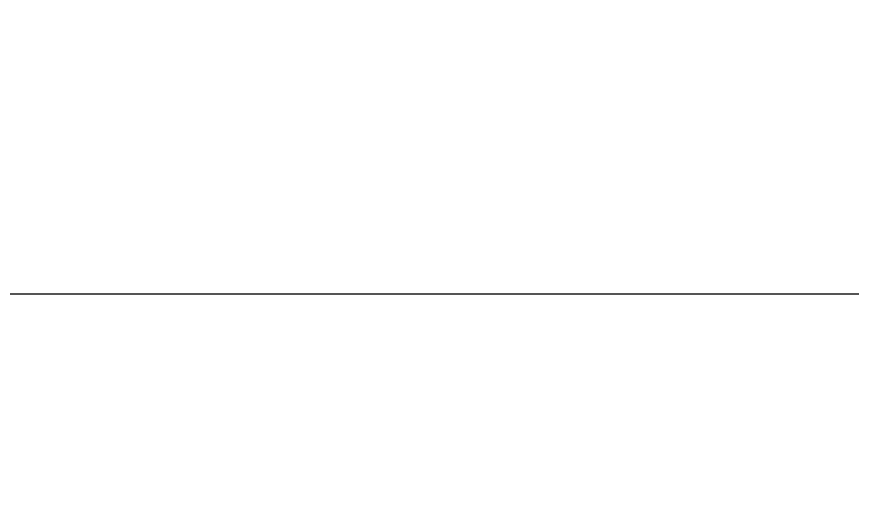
# Model space of a CAD drawing. Extents: x 352140 to 354978, y 6304672 to 6307963.
# Drawn here: x 352299 to 352364.9, y 6305260.1 to 6305299 of the extents above; entities that cross this region are included whole.
import ezdxf

# ---------------------------------------------------------------- set-up
doc = ezdxf.new("R2010")
doc.units = 0
doc.linetypes.add('DASHED', pattern=[19.05, 12.7, -6.35])
doc.layers.get('0').update_dxf_attribs({"linetype": 'CONTINUOUS'})
doc.layers.add('-LAMINA 1_1250', color=1, linetype='CONTINUOUS')
doc.layers.add('2-ACHURADO PAVIMENTO HORMIGON 3', color=8, linetype='CONTINUOUS')

# ---------------------------------------------------------------- blocks, each defined once
blk = doc.blocks.new('COORDENADAS')
at = {"layer": '-LAMINA 1_1250'}
blk.add_lwpolyline([(0, 0), (1436.25, 0), (1436.25, -923.479), (0, -923.479)], close=True, dxfattribs=at)

msp = doc.modelspace()

# ---------------------------------------------------------------- hatches: boundary and pattern name
at = {"layer": '2-ACHURADO PAVIMENTO HORMIGON 3'}
h = msp.add_hatch(dxfattribs=at)
h.set_pattern_fill('ANSI31', color=256, scale=0.2)
h.set_pattern_definition([(45, (0, 0), (-0.449012806053, 0.449012806053), [])])
edge = h.paths.add_edge_path()
edge.add_line((352341.035, 6305348.179), (352347.072, 6305350.197))
edge.add_line((352347.072, 6305350.197), (352352.002, 6305351.936))
edge.add_line((352352.002, 6305351.936), (352360.513, 6305355.192))
edge.add_line((352360.513, 6305355.192), (352362.048, 6305355.793))
edge.add_arc((352331.353, 6305347.075), 31.908, 15.85538, 28.5596)
edge.add_line((352359.379, 6305362.33), (352358.592, 6305362.021))
edge.add_line((352358.592, 6305362.021), (352346.531, 6305357.502))
edge.add_line((352346.531, 6305357.502), (352337.514, 6305354.407))
edge.add_line((352337.514, 6305354.407), (352329.564, 6305351.852))
edge.add_line((352329.564, 6305351.852), (352329.477, 6305351.822))
edge.add_line((352329.477, 6305351.822), (352329.952, 6305350.43))
edge.add_line((352329.952, 6305350.43), (352327.113, 6305349.461))
edge.add_line((352327.113, 6305349.461), (352326.648, 6305350.822))
edge.add_line((352326.648, 6305350.822), (352312.751, 6305345.907))
edge.add_arc((211152.579, 6660793.69), 382451.723, 291.65873843, 291.65967784, ccw=False)
edge.add_line((352306.923, 6305343.593), (352300.048, 6305340.901))
edge.add_arc((352331.353, 6305347.075), 31.908, 191.15723, 191.91256)
edge.add_arc((352331.353, 6305347.075), 31.908, 191.91256, 203.81744)
edge.add_line((352302.162, 6305334.19), (352309.395, 6305337.044))
edge.add_line((352309.395, 6305337.044), (352316.578, 6305339.886))
edge.add_arc((352317.536, 6305337.464), 2.605, 97.71434, 111.58655, ccw=False)
edge.add_line((352317.187, 6305340.045), (352327.409, 6305343.678))
edge.add_line((352327.409, 6305343.678), (352335.441, 6305346.276))
edge.add_line((352335.441, 6305346.276), (352341.035, 6305348.179))
edge = h.paths.add_edge_path()
edge.add_arc((352331.353, 6305347.075), 31.908, 336.67433, 358.2614)
edge.add_line((352363.247, 6305346.107), (352363.089, 6305346.045))
edge.add_line((352363.089, 6305346.045), (352337.01, 6305336.469))
edge.add_line((352337.01, 6305336.469), (352330.969, 6305334.226))
edge.add_line((352330.969, 6305334.226), (352314.054, 6305328.005))
edge.add_line((352314.054, 6305328.005), (352311.667, 6305327.111))
edge.add_line((352311.667, 6305327.111), (352307.733, 6305325.622))
edge.add_arc((352331.353, 6305347.075), 31.908, 222.2476, 246.48001)
edge.add_line((352318.62, 6305317.818), (352334.909, 6305324.258))
edge.add_line((352334.909, 6305324.258), (352360.654, 6305334.441))

# ---------------------------------------------------------------- block references
at = {"color": 252, "linetype": 'DASHED'}
msp.add_blockref('COORDENADAS', (352180, 6306200.625), dxfattribs=at)

doc.saveas('drawing.dxf')
